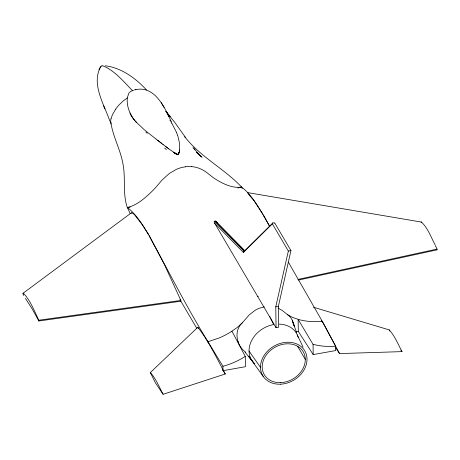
<?xml version="1.0" encoding="UTF-8"?>
<svg xmlns="http://www.w3.org/2000/svg" width="460" height="460" viewBox="0 0 460 460"><rect width="100%" height="100%" fill="white"/><g stroke="black" fill="none" stroke-linecap="round" stroke-linejoin="round"><path stroke-width="0.69" d="M131.083 213.584L131.336 212.871L132.003 212.802L134.406 214.59L142.18 224.503M179.705 149.402L179.532 143.359L178.06 136.741M179.688 149.58L179.348 151.627L179.538 150.661M127.27 98.141C126.747 103.948 128.351 109.802 130.951 114.96M127.293 97.963L122.9 101.177L118.956 105.041A39.347 31.734 -30.4 0 0 115.609 109.238M127.328 97.698L128.886 93.121A13.231 7.055 -0.4 0 1 129.409 92.437M179.578 150.426L179.492 150.955M274.672 223.065A1.829 0.983 -0.8 0 1 274.948 223.359L290.95 250.585L278.363 306.377L278.656 327.255L276.058 327.716L275.77 306.837L288.351 251.051L272.349 223.819A1.788 0.96 -0.8 0 1 272.274 223.428L272.596 223.06A0.644 0.345 -0.8 0 1 272.82 222.991L273.688 222.835A0.644 0.345 -0.8 0 1 273.941 222.818L274.672 223.065M179.325 151.714L178.106 154.514A11.442 5.595 7.7 0 1 176.991 154.065L176.427 153.887M111.009 118.806L112.355 114.885L115.609 109.238M179.141 152.398L179.302 151.783L178.767 153.352M100.694 66.717C91.017 83.962 104.167 104.46 109.842 121.06M98.946 69.437L100.918 66.447M264.281 306.832L259.043 308.344A21.873 17.641 -30.4 0 0 255.191 310.253L249.337 314.789L243.311 321.649A34.097 27.502 -30.4 0 1 242.219 322.914C233.473 330.981 236.492 345.655 245.64 352.205M242.213 322.914L237.337 327.382L230.684 332.005A69.546 56.091 -30.4 0 1 219.23 337.945L208 341.717C186.323 306.768 167.98 269.974 148.201 233.985M243.415 252.442A0.926 0.891 -80.4 0 1 244.122 251.355L272.82 222.991M272.349 223.819L243.403 252.442L214.665 223.267M150.339 372.583L197.834 327.255C208.961 341.556 216.683 358.139 225.296 373.986L163.105 394.3L155.371 382.743L150.339 372.583C156.043 378.81 159.16 386.935 163.105 394.3M131.353 212.853L23.086 293.244M237.82 187.996L238.297 187.858A30.814 24.857 -30.4 0 1 241.592 187.093C250.93 194.155 256.847 204.677 262.959 214.417M134.653 89.884L135.079 89.775M135.09 89.775C154.744 85.06 164.726 107.41 171.413 121.98M111.015 118.806A15.036 12.127 -30.4 0 0 110.693 121.549C112.752 136.649 120.871 150.15 123.194 165.22C125.643 179.141 122.63 193.683 127.224 207.264A4.301 2.265 -1.1 0 0 127.328 207.506C136.746 205.355 144.262 198.639 151.127 192.205A98.06 79.091 -30.4 0 0 156.285 186.817L161.397 180.832A54.142 43.665 -30.4 0 1 162.219 179.906L169.343 173.443L176.255 169.412A28.209 22.753 -30.4 0 1 182.413 167.336L185.662 166.756M135.953 89.585L135.165 89.757M132.371 90.752L132.141 90.81A5.819 3.053 -1 0 0 129.852 92.126M297.907 279.444L436.988 249.096L435.873 246.577M298.609 280.048L437 249.855L436.988 249.096M258.284 296.257L257.635 296.361M288.351 251.051L290.95 250.585M275.77 306.837L278.363 306.377M296.223 331.775L298.304 331.401L313.197 354.591L335.662 350.577L335.599 346.11L322.259 321.304L288.644 262.643M223.675 370.582L245.439 366.695L245.295 356.5L231.949 331.206M130.168 213.572L127.328 207.506L130.151 207.132M23.385 293.244C30.061 299.782 34.46 311.242 38.812 320.223L180.849 300.46L180.855 301.219L38.824 320.988L32.349 309.218L25.461 298.391M242.282 188.577L241.592 187.093C233.03 188.353 224.704 184.569 217.488 180.349A98.06 79.091 -30.4 0 1 212.204 176.824L206.948 172.695A54.142 43.665 -30.4 0 0 206.109 172.069C201.946 169.033 196.989 167.06 191.843 166.623M335.852 348.059L339.56 353.573L402.011 351.624C398.067 344.258 394.95 336.133 389.246 329.9L313.461 307.251M105.38 65.763C121.653 67.954 135.591 78.131 146.498 89.959M247.509 192.59L421.412 222.071M421.532 222.099C427.961 228.269 431.02 237.199 435.125 244.933M177.393 154.347L176.203 153.767M278.053 308.045L282.658 310.741L286.568 313.921A34.074 27.485 -30.4 0 0 287.69 314.789C290.91 317.009 293.187 320.649 293.342 324.599M176.41 153.905L175.536 153.416L176.261 153.824M175.197 153.261L168.389 148.597M174.541 152.864L173.477 152.197L174.133 152.611M127.328 207.506C136.677 214.573 142.583 225.072 148.701 234.83M287.69 314.789L292.669 317.498L299.42 319.723A69.546 56.091 -30.4 0 0 310.977 321.557L322.259 321.304L339.56 353.573M168.808 148.908L166.37 147.056M167.612 148.011L167.118 147.625M155.969 139.006L144.4 129.846L136.235 122.153M156.061 139.075L158.004 140.57M157.74 140.369L160.891 142.801M158.303 140.8L161.891 143.577M165.893 146.682L166.457 147.119M166.083 146.832L162.903 144.365M160.971 142.87L163.15 144.561M247.911 193.47L254.282 201.02L262.464 213.584M196.828 152.57L200.778 156.101L196.782 152.519M196.69 152.398L200.169 155.595L196.725 152.433M196.748 152.501L202.124 157.36M199.583 155.066L201.509 156.843L198.473 153.956L200.336 155.75L193.942 148.563M216.43 221.72L216.453 221.749A11.638 6.164 1.4 0 1 217.143 222.565L217.609 223.393M217.298 222.864L244.49 250.447M244.49 250.7L215.337 221.133L214.475 221.289L244.128 251.367M136.396 122.325L135.516 121.377M136.24 122.159L135.752 121.641M132.606 90.706C123.533 81.656 115.023 70.765 102.925 65.814A46.69 11.511 79.9 0 0 101.706 65.849M135.734 121.612L132.963 118.254L130.968 114.983M186.26 138.621C201.917 157.751 224.589 169.084 241.437 186.892A4.301 2.265 -1.1 0 1 241.592 187.093M185.874 138.184L184.604 136.758M134.998 120.796L134.475 120.192M170.327 116.69L165.761 111.257L174.627 122.216L185.811 137.85M134.372 120.071L133.383 118.818M245.071 352.21L250.689 359.116M192.964 147.332L194.971 149.862M253.989 363.118L248.613 356.184L263.407 376.671M133.354 118.778L132.112 116.966M400.896 350.1L402.011 351.624M249.05 351.026L260.464 367.379M225.296 373.986L222.801 370.288M142.174 224.422L148.206 233.996M169.93 120.198L170.344 120.853M132.037 116.846L131.813 116.483M222.973 370.708L222.91 366.24L208 341.717L208.006 342.338M164.122 107.479L161.23 102.689M170.879 121.733L171.143 122.17M321.477 320.603L322.006 321.488M171.407 122.607L171.66 123.038M237.912 341.343L238.366 342.108M262.585 213.785L262.838 214.205M131.744 116.357L131.525 115.989M263.011 214.504L264.011 216.211M297.683 346.432L305.291 359.375M276.058 327.716L214.699 223.324M180.446 300.495L196.828 328.371M171.793 123.257L172.109 123.803M149.155 235.6L164.761 265.236L180.849 300.46M263.557 215.441L269.842 226.619M263.954 216.125L269.709 226.544M172.258 124.068L176.352 132.112M131.457 115.891L130.03 113.039M23.701 295.458L23.27 294.538M436.753 249.377L437 249.855M168.866 116.673L166.537 112.021M179.998 299.541L180.377 300.276M269.6 316.187L270.164 317.325M270.733 318.487L273.66 324.553A26.111 21.062 -30.4 0 0 251.384 341.027A26.111 21.062 -30.4 0 0 254.673 363.779M303.071 347.139L297.263 334.863M435.436 245.605L435.752 246.301M197.834 327.255L198.323 328.342M176.433 132.296L177.531 135.154M389.246 329.9L389.729 331.096M104.259 107.329L104.874 108.859L103.69 105.892M23.161 294.268L23 293.56M296.562 332.574L293.658 324.173M177.612 135.389L177.893 136.229M293.043 322.483L294.365 326.428L292.284 320.212M313.197 354.591L313.053 344.396L298.137 319.384L298.304 331.401M38.812 320.223L38.824 320.988M279.208 324.116A26.111 21.062 -30.4 0 1 298.178 337.335M175.846 153.318A25.691 11.189 10.7 0 1 174.869 152.766M178.854 152.662A14.921 8.153 -12.5 0 1 177.773 154.6M177.698 154.859A15.071 7.538 7.2 0 1 174.857 153.387M178.882 153.352A13.231 7.475 -8.9 0 1 178.215 154.652M175.26 153.519A25.047 11.419 9.3 0 1 173.863 152.697M335.593 346.167A66.367 53.527 -30.4 0 1 313.105 344.304M245.243 356.425A66.367 53.527 -30.4 0 1 222.916 366.298M166.422 149.569A70.829 17.894 21.8 0 1 164.634 148.126M147.234 133.296A118.599 2.864 36.2 0 1 145.762 132.049M22.965 293.377A2.449 0.604 79.9 0 1 23.368 293.353M111.096 123.993A11.281 9.096 -30.4 0 1 110.71 121.549M101.896 66.568A44.925 11.075 79.9 0 1 101.689 65.958M185.598 166.767A28.209 22.753 -30.4 0 1 191.78 166.635M132.716 90.695A5.842 3.03 -0.5 0 1 133.601 90.66M421.141 222.249A2.449 0.604 79.9 0 1 421.544 222.226M215.521 221.07A2.444 1.317 0.4 0 1 216.309 221.737M214.371 221.312A29.043 23.425 -30.4 0 1 215.441 221.122M214.642 223.272A13.213 7.251 -3.9 0 1 214.239 222.352L214.245 222.318A6.566 3.588 -2.9 0 1 214.153 221.823M214.222 221.812A1.552 0.845 -2.3 0 1 214.251 221.404M280.611 382.639A22.586 18.216 -30.4 0 0 303.772 352.82A22.586 18.216 -30.4 0 0 266.846 354.206A22.586 18.216 -30.4 0 0 280.611 382.639M280.358 384.198A24.403 19.682 -30.4 0 0 305.382 351.986A24.403 19.682 -30.4 0 0 265.489 353.481A24.403 19.682 -30.4 0 0 280.358 384.198"/></g></svg>
